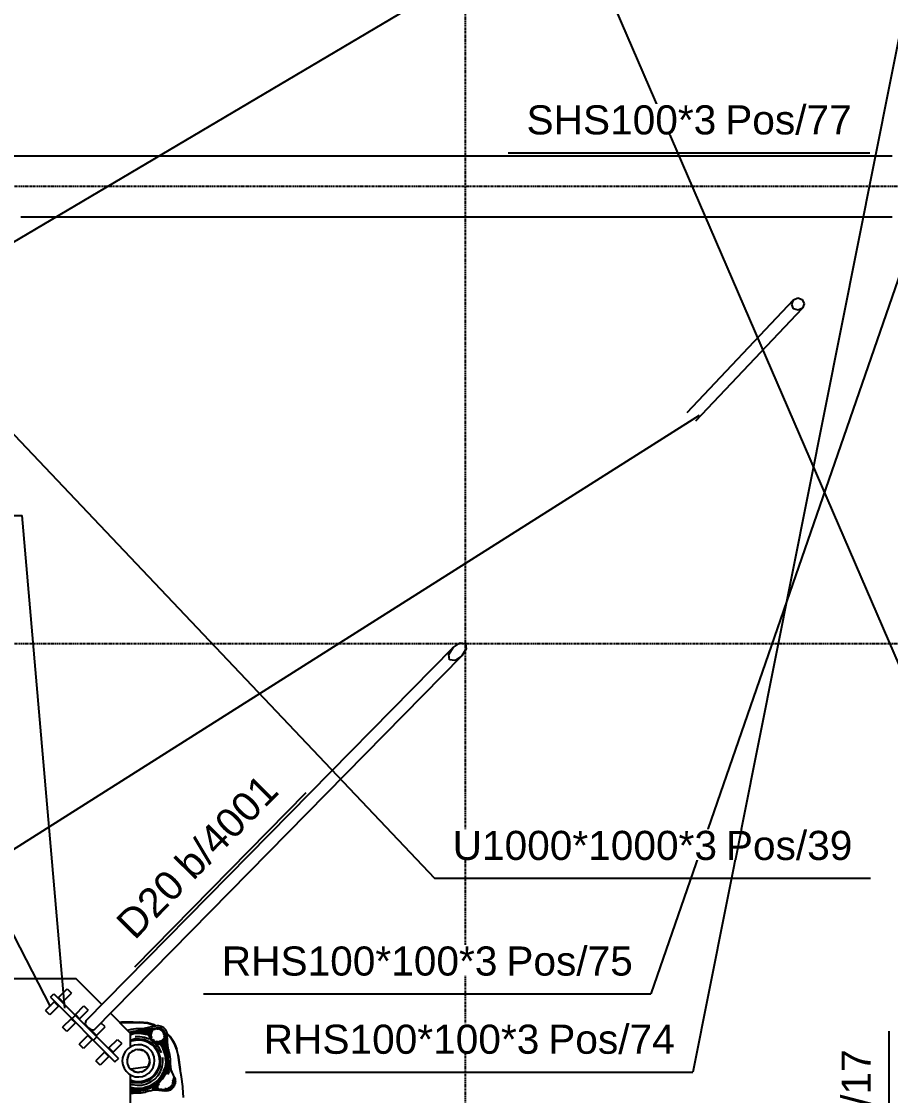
# Model space of a CAD drawing. Header units: millimetres. Extents: x -57554 to 16546, y 2142 to 98430.
# Drawn here: x -414 to 1013, y 20326 to 22088 of the extents above; entities that cross this region are included whole.
import ezdxf

# ---------------------------------------------------------------- set-up
doc = ezdxf.new("R2010")
doc.units = ezdxf.units.MM
doc.linetypes.add('DXK_LINE_DOT3', pattern=[5.9187, 2.979, -0.9799, 0.9799, -0.9799])
doc.layers.add('S-Z2-A_TEXTUAL_ANNOTATION', color=7, linetype='Continuous')
doc.styles.add('Arial', font='ARIAL.TTF', dxfattribs={"height": 0.2})

msp = doc.modelspace()

# ---------------------------------------------------------------- linework, layer by layer
at = {"color": 1, "linetype": 'DXK_LINE_DOT3'}
for p, q in [((315.2, 13818), (315.2, 26818)), ((-6934.8, 21818), (15065.2, 21818)), ((-6934.8, 21068), (15065.2, 21068))]:
    msp.add_line(p, q, dxfattribs=at)
at = {"color": 2, "linetype": 'Continuous'}
for p, q in [((-1884.8, 21868), (1015.2, 21868)), ((-414.8, 21768), (1015.2, 21768)), ((678.7, 21447), (853.4, 21631.4)), ((850.5, 21624.1), (853.4, 21631.4)), ((853.6, 21617.1), (850.5, 21624.1)), ((853.4, 21631.4), (860.6, 21634.7)), ((860.6, 21634.7), (867.8, 21632.1)), ((867.8, 21632.1), (870.8, 21625)), ((870.8, 21625), (867.9, 21617.7)), ((693.2, 21433.2), (867.9, 21617.7)), ((860.8, 21614.4), (853.6, 21617.1)), ((867.9, 21617.7), (860.8, 21614.4)), ((-308.4, 20448.4), (294.7, 21061.4)), ((287.6, 21049.9), (294.7, 21061.4)), ((294.7, 21061.4), (306, 21068.7)), ((306, 21068.7), (314.9, 21067.6)), ((316.1, 21058.8), (309, 21047.3)), ((314.9, 21067.6), (316.1, 21058.8)), ((-294.2, 20434.3), (309, 21047.3)), ((288.8, 21041.1), (287.6, 21049.9)), ((297.7, 21040), (288.8, 21041.1)), ((309, 21047.3), (297.7, 21040)), ((-544.8, 20518), (-324.8, 20518)), ((-282, 20475.2), (-324.8, 20518)), ((-353, 20486.8), (-338.8, 20501)), ((-338.8, 20501), (-331.8, 20493.9)), ((-360.1, 20479.8), (-374.2, 20465.6)), ((-366.4, 20487.5), (-360.8, 20493.2)), ((-366.4, 20487.5), (-260.4, 20381.5)), ((-360.8, 20493.2), (-254.7, 20387.1)), ((-353, 20472.7), (-360.1, 20479.8)), ((-353, 20486.8), (-345.9, 20479.8)), ((-345.9, 20479.8), (-331.8, 20493.9)), ((-367.1, 20458.5), (-374.2, 20465.6)), ((-353, 20472.7), (-367.1, 20458.5)), ((-325.4, 20459.3), (-311.3, 20473.4)), ((-325.4, 20459.3), (-318.3, 20452.2)), ((-318.3, 20452.2), (-304.2, 20466.3)), ((-311.3, 20473.4), (-304.2, 20466.3)), ((-234.8, 20428), (-267.9, 20461.1)), ((-332.5, 20452.2), (-346.6, 20438)), ((-325.4, 20445.1), (-339.5, 20431)), ((-325.4, 20445.1), (-332.5, 20452.2)), ((-331.1, 20452.2), (-325.4, 20457.8)), ((-308.4, 20448.4), (-309, 20443.6)), ((-309, 20443.6), (-305.1, 20437.5)), ((-276.6, 20438.7), (-283.3, 20445.4)), ((-253.3, 20446.5), (-219.3, 20446.5)), ((-219.3, 20446.1), (-252.9, 20446.1)), ((-252.9, 20446.1), (-219.3, 20446.1)), ((-230.3, 20446.5), (-249.6, 20446.5)), ((-219.3, 20446.5), (-212.3, 20445.9)), ((-206.9, 20445.3), (-219.3, 20446.5)), ((-219.3, 20446.3), (-219.3, 20446.1)), ((-219.3, 20446.1), (-219.3, 20446.3)), ((-219.3, 20446.1), (-206.4, 20444.8)), ((-197.4, 20441.9), (-208.2, 20445)), ((-208.1, 20445.4), (-197.4, 20441.9)), ((-207.8, 20445.5), (-206.9, 20445.3)), ((-206.9, 20445.3), (-198.8, 20443)), ((-196.1, 20442.1), (-206.9, 20445.3)), ((-206.9, 20445.3), (-197.4, 20441.9)), ((-206.4, 20444.8), (-194.1, 20440.9)), ((-197.4, 20441.9), (-194, 20440.3)), ((-197.2, 20442.5), (-194.5, 20441)), ((-196.9, 20442.4), (-196.1, 20442.1)), ((-196.1, 20442.1), (-193.2, 20440.5)), ((-196.1, 20442.1), (-192.8, 20440.6)), ((-339.5, 20431), (-346.6, 20438)), ((-304.9, 20424.6), (-319, 20410.5)), ((-305.1, 20437.5), (-298.9, 20433.7)), ((-297.8, 20417.5), (-304.9, 20424.6)), ((-298.9, 20433.7), (-294.2, 20434.3)), ((-297.8, 20431.7), (-295.3, 20434.2)), ((-297.8, 20431.7), (-290.8, 20424.6)), ((-290.8, 20424.6), (-276.6, 20438.7)), ((-233.7, 20434.4), (-239.4, 20432.6)), ((-236.7, 20429.9), (-230.3, 20431.5)), ((-236.2, 20429.4), (-230.2, 20430.9)), ((-235.9, 20429.1), (-230.2, 20430.9)), ((-234.8, 20428), (-229.9, 20429.5)), ((-234.8, 20427.7), (-229.8, 20428.8)), ((-234.8, 20406), (-234.8, 20428)), ((-234.8, 20425.9), (-229.7, 20428)), ((-229.7, 20428), (-234.8, 20426)), ((-229.5, 20427.2), (-234.8, 20425.9)), ((-226.1, 20435.6), (-233.7, 20434.4)), ((-230.3, 20431.5), (-217.4, 20433.6)), ((-215.6, 20433.4), (-230.2, 20430.9)), ((-230.2, 20430.9), (-219.6, 20432.4)), ((-230.1, 20430.6), (-230.2, 20430.9)), ((-230, 20430.1), (-230.1, 20430.6)), ((-229.9, 20429.5), (-230, 20430.1)), ((-229.9, 20429.5), (-221.4, 20430.1)), ((-229.8, 20428.8), (-229.9, 20429.5)), ((-229.8, 20428.8), (-221.4, 20430.1)), ((-229.7, 20428), (-229.8, 20428.8)), ((-229.5, 20427.2), (-229.7, 20428)), ((-221.3, 20428), (-229.5, 20427.2)), ((-218.3, 20435.6), (-226.1, 20435.6)), ((-212.8, 20428.9), (-221.4, 20430.1)), ((-213, 20427.4), (-221.3, 20428)), ((-219.6, 20432.4), (-209.2, 20433.3)), ((-218.6, 20433.4), (-218.3, 20434.3)), ((-216.3, 20435.6), (-218.3, 20435.6)), ((-218.3, 20435.6), (-217.7, 20435.6)), ((-218.3, 20434.3), (-217.7, 20435.6)), ((-218.3, 20434.3), (-218.3, 20435.6)), ((-217.7, 20435.6), (-216.3, 20435.6)), ((-217.4, 20433.6), (-204.5, 20435.6)), ((-217, 20427.7), (-204.7, 20425.5)), ((-216.9, 20429.5), (-202.9, 20432.1)), ((-204.3, 20427.9), (-216.9, 20429.5)), ((-202.9, 20432.1), (-216.4, 20432.7)), ((-214.4, 20435.7), (-216.3, 20435.6)), ((-212.4, 20436.1), (-214.4, 20435.7)), ((-213, 20427.4), (-209.4, 20426.6)), ((-212.8, 20428.9), (-204.3, 20427.9)), ((-193.4, 20440.5), (-212.4, 20436.1)), ((-209.2, 20433.3), (-200.2, 20435.2)), ((-204.8, 20425.1), (-208.6, 20426.2)), ((-204.8, 20425.1), (-204, 20425.2)), ((-204.1, 20425.1), (-204.8, 20425.1)), ((-204.6, 20425.9), (-204.7, 20425.5)), ((-203.3, 20425.4), (-204.7, 20425.5)), ((-204.7, 20425.5), (-204, 20425.2)), ((-204.5, 20426.3), (-204.6, 20425.9)), ((-203.8, 20426.2), (-204.6, 20425.9)), ((-204.5, 20435.6), (-191.6, 20437.4)), ((-204.5, 20426.3), (-204.4, 20427.1)), ((-204.5, 20426.3), (-203.8, 20426.2)), ((-204.3, 20427.9), (-204.4, 20427.1)), ((-204.2, 20428.8), (-204.3, 20427.9)), ((-203.7, 20430.5), (-204.2, 20428.8)), ((-204.2, 20428.8), (-203.5, 20428.5)), ((-204.1, 20424.8), (-204.1, 20425.1)), ((-204.1, 20424.6), (-204.1, 20424.8)), ((-204.1, 20424.1), (-204.1, 20424.6)), ((-204.1, 20423.6), (-204.1, 20424.1)), ((-204, 20425.2), (-203.3, 20425.4)), ((-203.3, 20424.1), (-203.9, 20423.8)), ((-203.8, 20426.2), (-203.3, 20426.1)), ((-203.3, 20425.4), (-203.8, 20426.2)), ((-202.9, 20432.1), (-203.7, 20430.5)), ((-203.5, 20428.5), (-203.7, 20430.5)), ((-203.7, 20430.5), (-202.3, 20429.7)), ((-203, 20428.3), (-203.5, 20428.5)), ((-203.1, 20425.9), (-203.3, 20426.1)), ((-203.3, 20426.1), (-203.3, 20425.4)), ((-203.3, 20425.4), (-203.1, 20425.6)), ((-203.3, 20424.1), (-203, 20424.4)), ((-202, 20421.2), (-203.3, 20424.1)), ((-203.1, 20425.8), (-203.1, 20425.9)), ((-203.1, 20425.7), (-203.1, 20425.8)), ((-203.1, 20425.6), (-203.1, 20425.7)), ((-203, 20428.3), (-202.3, 20429.7)), ((-202.7, 20428.2), (-203, 20428.3)), ((-203, 20426.8), (-202.9, 20427.3)), ((-203, 20425.6), (-203, 20426.8)), ((-202.8, 20423.2), (-203, 20425.6)), ((-203, 20425.6), (-203, 20424.4)), ((-203, 20424.4), (-203, 20425.6)), ((-202.8, 20423.2), (-203, 20424.4)), ((-203, 20424.4), (-202.8, 20423.2)), ((-201.5, 20432.8), (-202.9, 20432.1)), ((-202.9, 20432.1), (-201.6, 20431)), ((-202.9, 20427.3), (-200.9, 20431.9)), ((-202.9, 20427.3), (-202.3, 20429.7)), ((-202.9, 20427.3), (-202.8, 20428)), ((-202.3, 20429.7), (-202.8, 20428)), ((-202.8, 20428), (-202.7, 20428.2)), ((-201.7, 20433.5), (-202, 20433.3)), ((-202, 20433.3), (-201.5, 20432.8)), ((-201.4, 20433.8), (-201.7, 20433.5)), ((-201.6, 20431), (-201.1, 20432.4)), ((-200.9, 20431.9), (-201.6, 20431)), ((-201.5, 20432.8), (-201.1, 20432.4)), ((-201.2, 20434.1), (-201.4, 20433.8)), ((-200.2, 20435.2), (-201.2, 20434.1)), ((-200.8, 20433.7), (-201.2, 20434.1)), ((-201.1, 20432.4), (-200.9, 20431.9)), ((-200.7, 20428.1), (-201, 20426.5)), ((-201, 20424.9), (-201, 20426.5)), ((-200.8, 20423.2), (-201, 20424.9)), ((-200.9, 20431.9), (-200.7, 20431.8)), ((-199.7, 20431.2), (-200.9, 20427)), ((-197.6, 20436), (-200.8, 20433.7)), ((-200.8, 20433.7), (-198.9, 20435.8)), ((-197.5, 20435.7), (-200.8, 20433.7)), ((-200.8, 20433.7), (-200.4, 20433.2)), ((-200.7, 20431.8), (-200.5, 20431.7)), ((-200.7, 20428.1), (-199.7, 20431.2)), ((-200.2, 20429.6), (-200.7, 20428.1)), ((-200.5, 20431.7), (-200.3, 20431.6)), ((-200.4, 20433.2), (-197.5, 20435.7)), ((-197.5, 20435.2), (-200.4, 20433.2)), ((-200.4, 20433.2), (-198.3, 20434.1)), ((-200.4, 20433.2), (-199.3, 20433.5)), ((-200.4, 20433.2), (-200.2, 20432.8)), ((-200.3, 20431.6), (-200, 20431.4)), ((-198.9, 20435.8), (-200.2, 20435.2)), ((-200.2, 20432.8), (-199.3, 20433.5)), ((-200, 20431.4), (-199.7, 20431.2)), ((-199.7, 20431.2), (-199.5, 20431.1)), ((-199.5, 20431.1), (-197.4, 20434.6)), ((-198.3, 20434.1), (-199.3, 20433.5)), ((-197.6, 20436), (-198.9, 20435.8)), ((-198.3, 20434.1), (-197.5, 20435.2)), ((-197.4, 20434.6), (-198.3, 20434.1)), ((-197.5, 20435.7), (-196, 20436.2)), ((-197.5, 20435.2), (-195.8, 20434.8)), ((-196, 20436.2), (-194.4, 20436.4)), ((-195.8, 20434.8), (-194.3, 20435)), ((-194.4, 20436.4), (-192.8, 20436.3)), ((-194.3, 20435), (-192.7, 20435.8)), ((-194.1, 20440.9), (-193.3, 20440.5)), ((-194.1, 20440.9), (-193.3, 20440.5)), ((-193.4, 20440.5), (-191.2, 20440.8)), ((-192.9, 20436.8), (-192.4, 20436.8)), ((-192.8, 20436.3), (-192.4, 20436.7)), ((-192.4, 20436.7), (-192.8, 20436.6)), ((-192.8, 20436.6), (-192.8, 20436.7)), ((-192.8, 20436.6), (-192.8, 20436.3)), ((-192.8, 20436.3), (-192.7, 20435.8)), ((-192.7, 20435.8), (-192.2, 20435.3)), ((-192.7, 20435.8), (-192.6, 20435.2)), ((-192.2, 20435.3), (-192.6, 20435.2)), ((-192.4, 20436.8), (-192, 20436.9)), ((-191.9, 20436.7), (-192.4, 20436.7)), ((-192.4, 20436.7), (-192.2, 20435.3)), ((-191.7, 20435.3), (-192.2, 20435.3)), ((-192, 20436.9), (-191.5, 20436.9)), ((-191.4, 20436.8), (-191.9, 20436.7)), ((-191.9, 20436.7), (-191.4, 20436.4)), ((-191.9, 20436.7), (-191.7, 20435.3)), ((-191.7, 20435.3), (-191.3, 20436)), ((-191.7, 20435.3), (-191.3, 20435.4)), ((-191.6, 20437.4), (-190, 20437.5)), ((-191.5, 20436.9), (-191.6, 20437.4)), ((-191.4, 20436.9), (-191.5, 20436.9)), ((-191.5, 20436.9), (-187, 20436.7)), ((-191.4, 20436.9), (-191.4, 20436.8)), ((-191.4, 20436.8), (-188.5, 20436.7)), ((-191.4, 20436.4), (-188.5, 20436.7)), ((-191.4, 20436.4), (-191.3, 20436)), ((-191.3, 20436), (-188.7, 20435.3)), ((-191.3, 20435.4), (-188.7, 20435.3)), ((-191.2, 20440.8), (-189, 20440.8)), ((-190.1, 20437), (-188.6, 20437)), ((-190, 20437.5), (-188.4, 20437.4)), ((-189, 20440.8), (-186.7, 20440.5)), ((-186, 20434.6), (-188.7, 20435.3)), ((-188.6, 20437), (-187.2, 20436.7)), ((-185.5, 20435.8), (-188.5, 20436.7)), ((-188.4, 20437.4), (-186.9, 20437.1)), ((-187.2, 20436.7), (-187, 20436.7)), ((-185.4, 20436.6), (-186.9, 20437.1)), ((-186.7, 20440.5), (-184.6, 20439.9)), ((-186, 20434.6), (-183.6, 20433.8)), ((-186, 20434.6), (-183.9, 20433.4)), ((-185.5, 20435.8), (-183.3, 20434.1)), ((-184, 20435.9), (-185.4, 20436.6)), ((-184.6, 20439.9), (-182.5, 20439)), ((-182.6, 20435.1), (-184, 20435.9)), ((-183.9, 20433.4), (-182.1, 20431.5)), ((-182.1, 20431.5), (-183.6, 20433.8)), ((-183.3, 20434.1), (-181, 20432.4)), ((-183, 20434.6), (-183.1, 20434.4)), ((-181, 20432.4), (-183.1, 20434.4)), ((-181.7, 20433.7), (-183, 20434.7)), ((-183, 20434.7), (-179.9, 20431.3)), ((-183, 20434.7), (-183, 20434.6)), ((-182.6, 20435.1), (-181.4, 20434)), ((-182.5, 20439), (-180.6, 20437.7)), ((-182.1, 20431.5), (-180.7, 20429.2)), ((-179.9, 20431.3), (-181.7, 20433.7)), ((-180.7, 20432.5), (-181.7, 20433.7)), ((-180.4, 20432.9), (-181.4, 20434)), ((-181, 20432.4), (-179.4, 20429.7)), ((-179.9, 20431.3), (-180.7, 20432.5)), ((-180.7, 20429.2), (-179.4, 20427)), ((-180, 20426.9), (-180.7, 20429.2)), ((-180.6, 20437.7), (-178.9, 20436.3)), ((-179.5, 20431.6), (-180.4, 20432.9)), ((-179.4, 20427), (-180, 20426.9)), ((-179.9, 20426.4), (-180, 20426.9)), ((-179.8, 20431.2), (-179.9, 20431.3)), ((-179.8, 20425.9), (-179.9, 20426.4)), ((-179.8, 20425.5), (-179.8, 20425.9)), ((-179.8, 20425.5), (-179.1, 20425.6)), ((-178.8, 20430.2), (-179.5, 20431.6)), ((-179.5, 20423.9), (-179.1, 20425.6)), ((-178.9, 20427), (-179.4, 20429.7)), ((-178.9, 20427), (-179.4, 20427)), ((-179.1, 20425.6), (-178.6, 20425.6)), ((-178.9, 20436.3), (-177.5, 20434.5)), ((-178.6, 20427.1), (-178.9, 20427)), ((-178.3, 20428.7), (-178.8, 20430.2)), ((-178.5, 20427.1), (-178.6, 20427.1)), ((-178.6, 20425.6), (-178.3, 20425.7)), ((-178.1, 20424.1), (-178.6, 20425.6)), ((-178.4, 20427.1), (-178.5, 20427.1)), ((-177.9, 20427.1), (-178.4, 20427.1)), ((-178.3, 20428.7), (-177.9, 20427.1)), ((-178.3, 20425.7), (-178.3, 20425.7)), ((-177.7, 20422.2), (-178.2, 20425.7)), ((-176.7, 20414.7), (-178.2, 20425.7)), ((-177.8, 20422.5), (-178.1, 20424.1)), ((-177.9, 20427.1), (-177.9, 20423.5)), ((-176.1, 20414.2), (-177.9, 20427.1)), ((-177.5, 20434.5), (-176.3, 20432.6)), ((-175.4, 20430.6), (-176.3, 20432.6)), ((-174.8, 20428.4), (-175.4, 20430.6)), ((-174.5, 20426.2), (-174.8, 20428.4)), ((-174.7, 20427.9), (-170.5, 20423.6)), ((-174.7, 20427.7), (-168, 20420)), ((-173.5, 20406.7), (-174.5, 20426.2)), ((-174.3, 20427.2), (-170.5, 20423.6)), ((-312, 20403.4), (-319, 20410.5)), ((-297.8, 20417.5), (-312, 20403.4)), ((-295.7, 20416.8), (-290, 20422.5)), ((-270.2, 20404.1), (-256.1, 20418.2)), ((-263.2, 20397), (-249, 20411.2)), ((-256.1, 20418.2), (-249, 20411.2)), ((-234, 20406.6), (-238.9, 20403.3)), ((-234.8, 20416.7), (-227, 20419.4)), ((-234.8, 20416), (-233.6, 20416.6)), ((-234.8, 20414.9), (-233.2, 20415.6)), ((-228.4, 20408.7), (-234, 20406.6)), ((-233.6, 20416.6), (-226.8, 20418.2)), ((-233.2, 20415.6), (-226.6, 20417.2)), ((-222.6, 20409.5), (-228.4, 20408.7)), ((-227.4, 20422.9), (-219.6, 20423.2)), ((-227, 20419.4), (-212.6, 20418.6)), ((-226.8, 20418.2), (-219.8, 20418.5)), ((-226.6, 20417.2), (-219.9, 20417.5)), ((-216.7, 20409), (-222.6, 20409.5)), ((-219.9, 20417.5), (-213.2, 20416.4)), ((-219.8, 20418.5), (-212.9, 20417.4)), ((-219.6, 20423.2), (-211.8, 20422)), ((-211, 20407.2), (-216.7, 20409)), ((-213.2, 20416.4), (-206.9, 20414.1)), ((-212.9, 20417.4), (-206.4, 20415.1)), ((-212.6, 20418.6), (-199.7, 20412.4)), ((-211.8, 20422), (-204.4, 20419.3)), ((-205.9, 20404.2), (-211, 20407.2)), ((-206.9, 20414.1), (-201.1, 20410.6)), ((-206.4, 20415.1), (-200.5, 20411.4)), ((-204.1, 20423.6), (-203.9, 20423.8)), ((-204.1, 20423.6), (-203.2, 20419.8)), ((-203.9, 20423.8), (-203.2, 20419.8)), ((-203.2, 20419.8), (-202, 20421.2)), ((-203.2, 20419.8), (-201.6, 20417.7)), ((-202.6, 20422.5), (-202.8, 20423.2)), ((-202.6, 20422.5), (-202.8, 20423.2)), ((-201.6, 20417.7), (-198, 20414.7)), ((-201.1, 20419.8), (-201.5, 20420.4)), ((-200.5, 20419.1), (-201.5, 20420.4)), ((-201.1, 20419.8), (-200.5, 20419.1)), ((-201.1, 20410.6), (-196.1, 20406)), ((-200.8, 20423.2), (-200.4, 20421.7)), ((-200.5, 20419.1), (-199.4, 20418)), ((-200.5, 20411.4), (-195.3, 20406.7)), ((-199.8, 20420.2), (-200.4, 20421.7)), ((-198, 20414.7), (-199.7, 20412.4)), ((-190.2, 20401.7), (-199.7, 20412.4)), ((-199.4, 20418), (-198.2, 20416.9)), ((-198.9, 20418.8), (-197.9, 20417.6)), ((-197.4, 20415.5), (-198.2, 20416.9)), ((-198.2, 20416.9), (-197.7, 20415.1)), ((-198, 20414.7), (-198.2, 20416.9)), ((-197.7, 20415.1), (-198, 20414.7)), ((-198, 20414.7), (-197.7, 20415.1)), ((-187.2, 20403.4), (-198, 20414.7)), ((-198, 20414.7), (-195, 20412.5)), ((-195, 20412.5), (-197.7, 20415.1)), ((-197, 20416), (-197.4, 20415.5)), ((-196.9, 20415.9), (-197.4, 20415.5)), ((-197.4, 20415.5), (-194.2, 20414.1)), ((-192.7, 20413.3), (-197.4, 20415.5)), ((-197.4, 20415.5), (-192.4, 20413.2)), ((-197, 20416), (-196.9, 20415.9)), ((-195.6, 20415), (-196.9, 20415.9)), ((-195.3, 20415.6), (-196.6, 20416.5)), ((-195.3, 20406.7), (-191.2, 20401.1)), ((-195, 20412.5), (-192.4, 20413.2)), ((-191.6, 20410.8), (-195, 20412.5)), ((-195, 20412.5), (-191.8, 20409.8)), ((-194.2, 20414.1), (-192.9, 20413.4)), ((-193.8, 20414.9), (-192.2, 20414.5)), ((-191, 20412.7), (-193, 20411.5)), ((-193, 20411.5), (-187.5, 20412.2)), ((-192.4, 20413.2), (-192.7, 20413.3)), ((-191.9, 20413), (-192.7, 20413.3)), ((-192.4, 20413.2), (-191.9, 20413)), ((-190.6, 20414.3), (-192.2, 20414.5)), ((-191.9, 20413), (-191, 20412.7)), ((-191.8, 20412.9), (-191.9, 20413)), ((-191, 20412.7), (-191.8, 20412.9)), ((-187.2, 20403.4), (-191.8, 20409.8)), ((-187.5, 20412.2), (-191.6, 20410.8)), ((-187.6, 20411.5), (-191.6, 20410.8)), ((-191.6, 20410.8), (-187.5, 20410.6)), ((-187.4, 20414.6), (-191, 20412.7)), ((-191, 20412.7), (-187.5, 20412.2)), ((-186.8, 20412.7), (-191, 20412.7)), ((-190.6, 20414.3), (-189, 20414.3)), ((-189, 20414.3), (-187.4, 20414.6)), ((-186.8, 20412.7), (-188.9, 20412.4)), ((-188.9, 20412.4), (-188.1, 20412.4)), ((-188.1, 20412.4), (-186.8, 20412.7)), ((-188.1, 20412.4), (-187.3, 20412.5)), ((-188.1, 20412.4), (-187.3, 20412.5)), ((-187.3, 20412.5), (-188.1, 20412.4)), ((-188.1, 20412.4), (-187.3, 20412.5)), ((-187.7, 20411.3), (-187.6, 20411.5)), ((-187.3, 20411.4), (-187.7, 20411.3)), ((-187.7, 20411.3), (-187.5, 20410.6)), ((-187.6, 20411.5), (-186.8, 20412.6)), ((-187.5, 20412.2), (-187.6, 20411.5)), ((-186.8, 20412.6), (-187.5, 20412.2)), ((-185.8, 20415.1), (-187.4, 20414.6)), ((-187.3, 20412.5), (-186.8, 20412.7)), ((-187.3, 20412.5), (-186.8, 20412.6)), ((-186.8, 20411.6), (-187.3, 20411.4)), ((-186.1, 20412.8), (-186.8, 20412.7)), ((-186.8, 20411.6), (-186.5, 20412.7)), ((-186.5, 20412.7), (-186.8, 20412.6)), ((-186.3, 20412.5), (-186.8, 20411.6)), ((-186.3, 20411.8), (-186.8, 20411.6)), ((-186.8, 20411.6), (-186.4, 20411.7)), ((-186.6, 20411.6), (-186.8, 20411.6)), ((-186.4, 20411.7), (-186.6, 20411.6)), ((-185.4, 20410), (-186.6, 20411.6)), ((-186.1, 20412.8), (-186.5, 20412.7)), ((-186.3, 20412.5), (-186.5, 20412.7)), ((-186.3, 20411.8), (-186.4, 20411.7)), ((-186.1, 20411), (-186.4, 20411.7)), ((-186.3, 20412.5), (-186.1, 20412.8)), ((-186.3, 20411.8), (-186.3, 20412.5)), ((-186.1, 20411), (-186.3, 20411.8)), ((-185, 20413.3), (-186.1, 20412.8)), ((-185.8, 20411.2), (-186.1, 20411)), ((-186.1, 20411), (-184, 20407.6)), ((-185.8, 20415.1), (-184.4, 20415.8)), ((-185.2, 20413.1), (-185.8, 20412.9)), ((-185.8, 20412.9), (-185.6, 20412.7)), ((-185.4, 20411.4), (-185.8, 20411.2)), ((-185.8, 20411.2), (-180.2, 20400)), ((-185.2, 20413.1), (-185.6, 20412.7)), ((-185.4, 20412.3), (-185.6, 20412.7)), ((-185.1, 20411.7), (-185.4, 20412.3)), ((-185.4, 20412.3), (-184.3, 20411.9)), ((-185.4, 20411.4), (-185.1, 20411.7)), ((-184.5, 20413.4), (-185.2, 20413.1)), ((-184.3, 20411.9), (-185.2, 20413.1)), ((-185.1, 20411.7), (-184.3, 20411.9)), ((-183.9, 20413.8), (-185, 20413.3)), ((-183.9, 20413.8), (-184.5, 20413.4)), ((-183.6, 20413.7), (-184.5, 20413.4)), ((-183.6, 20412.3), (-184.5, 20413.4)), ((-183, 20416.7), (-184.4, 20415.8)), ((-184.3, 20411.9), (-183.6, 20412.3)), ((-182.4, 20414.7), (-183.9, 20413.8)), ((-183.6, 20413.7), (-183.9, 20413.8)), ((-183.9, 20413.8), (-183.7, 20413.8)), ((-183.7, 20413.8), (-182.4, 20414.7)), ((-183.6, 20413.7), (-183.7, 20413.8)), ((-182.4, 20414.7), (-183.6, 20413.7)), ((-183.2, 20413.3), (-183.6, 20413.7)), ((-183.2, 20413.3), (-183.6, 20412.3)), ((-183.6, 20412.3), (-182.8, 20412.6)), ((-178.6, 20400.6), (-183.6, 20412.3)), ((-183.6, 20412.3), (-180.3, 20404.5)), ((-183.2, 20413.3), (-181.2, 20413.6)), ((-182.8, 20412.6), (-181.2, 20413.6)), ((-181.3, 20415.7), (-182.4, 20414.7)), ((-181.8, 20417.8), (-179, 20420.8)), ((-181.8, 20417.8), (-181.6, 20417.6)), ((-181.6, 20417.6), (-181.4, 20417.4)), ((-181.4, 20417.4), (-181.2, 20417.2)), ((-181.3, 20415.7), (-180.6, 20416.7)), ((-181.2, 20417.2), (-181, 20417)), ((-181.2, 20413.6), (-179.9, 20414.8)), ((-175.6, 20401.9), (-181.2, 20413.6)), ((-181.2, 20413.6), (-178.6, 20400.6)), ((-181, 20417), (-180.8, 20416.8)), ((-180.8, 20416.8), (-180.6, 20416.7)), ((-180.6, 20416.7), (-180.1, 20416.6)), ((-180.1, 20416.6), (-180.6, 20416.7)), ((-180.6, 20416.7), (-179, 20416)), ((-179.6, 20416.3), (-180.1, 20416.6)), ((-179.5, 20418.6), (-180, 20417.6)), ((-180, 20417.6), (-179.5, 20417.5)), ((-179.9, 20414.8), (-179, 20416)), ((-179, 20416), (-179.6, 20416.3)), ((-179.3, 20422.3), (-179.5, 20423.9)), ((-179.5, 20418.6), (-178.4, 20420.9)), ((-178.4, 20420.9), (-179.5, 20417.5)), ((-179.2, 20419.7), (-179.5, 20418.6)), ((-179.5, 20417.5), (-179, 20417.3)), ((-178.4, 20420.9), (-179.3, 20422.3)), ((-178.4, 20420.9), (-179.2, 20419.7)), ((-179.2, 20419.7), (-179, 20420.8)), ((-179, 20417.3), (-178.4, 20420.9)), ((-179, 20417.3), (-177.9, 20420.9)), ((-179, 20417.3), (-178.5, 20417)), ((-179, 20416), (-178.9, 20416.3)), ((-178.9, 20416.3), (-178.7, 20416.6)), ((-177, 20409), (-178.9, 20416.3)), ((-178.9, 20416.3), (-175.6, 20401.9)), ((-178.7, 20416.6), (-178.5, 20417)), ((-178.5, 20417), (-177.9, 20420.9)), ((-177.9, 20423.5), (-177.8, 20423)), ((-177.9, 20420.9), (-177.8, 20422.5)), ((-177.9, 20420.9), (-177.7, 20418.2)), ((-177.8, 20423), (-177.8, 20422.6)), ((-177.8, 20422.6), (-177.7, 20422.2)), ((-177.6, 20421), (-177.8, 20422.5)), ((-177, 20409), (-177.7, 20418.2)), ((-177, 20409), (-175.1, 20399.1)), ((-175.2, 20402.9), (-176.7, 20414.7)), ((-176.1, 20414.2), (-174.5, 20401.3)), ((-173.3, 20404.8), (-173.5, 20406.7)), ((-170.5, 20423.6), (-169.9, 20422.9)), ((-170.5, 20423.6), (-170, 20422.9)), ((-169.9, 20422.7), (-170.5, 20423.6)), ((-168, 20420), (-170, 20422.9)), ((-164.4, 20414.9), (-168.9, 20421.4)), ((-162.4, 20410.8), (-168, 20420)), ((-168, 20420), (-164.4, 20414.9)), ((-163.7, 20413.6), (-164.4, 20414.9)), ((-164.4, 20414.9), (-160.8, 20407.6)), ((-162.4, 20410.8), (-163.7, 20413.5)), ((-160.8, 20407.6), (-163, 20412.3)), ((-158.6, 20401.3), (-162.4, 20410.8)), ((-159.3, 20403.7), (-160.8, 20407.6)), ((-160.8, 20407.6), (-159.4, 20403.1)), ((-160.8, 20407.6), (-158.6, 20401.5)), ((-277.3, 20397), (-291.5, 20382.9)), ((-270.2, 20390), (-284.4, 20375.8)), ((-270.2, 20390), (-277.3, 20397)), ((-270.2, 20404.1), (-263.2, 20397)), ((-246, 20393.9), (-247.8, 20388.2)), ((-243, 20399), (-246, 20393.9)), ((-238.9, 20403.3), (-243, 20399)), ((-239.5, 20389.3), (-240.4, 20385.4)), ((-237.9, 20392.7), (-239.5, 20389.3)), ((-239.5, 20389.3), (-239.5, 20389.4)), ((-235.9, 20395.5), (-237.9, 20392.7)), ((-237.9, 20392.7), (-237.7, 20392.9)), ((-233.4, 20397.8), (-235.9, 20395.5)), ((-235.9, 20395.5), (-235.8, 20395.6)), ((-233.4, 20397.8), (-234, 20397.2)), ((-230.5, 20399.7), (-233.4, 20397.8)), ((-233.4, 20397.8), (-233, 20398.1)), ((-230.5, 20399.7), (-227.3, 20401)), ((-230.5, 20399.7), (-230.3, 20399.8)), ((-223.6, 20401.7), (-227.3, 20401)), ((-227.3, 20401), (-226.8, 20401.1)), ((-223.6, 20401.7), (-223.3, 20401.7)), ((-223.6, 20401.7), (-220, 20401.7)), ((-220.4, 20401.7), (-220, 20401.7)), ((-220, 20401.7), (-214.1, 20400)), ((-216.7, 20401.1), (-220, 20401.7)), ((-216.7, 20401.1), (-216.3, 20400.9)), ((-213.5, 20399.8), (-216.7, 20401.1)), ((-213.5, 20399.8), (-213.7, 20399.9)), ((-213.3, 20399.7), (-213.5, 20399.8)), ((-213.5, 20399.8), (-208.7, 20396.3)), ((-213.5, 20399.8), (-210.6, 20398)), ((-210.9, 20398.2), (-210.6, 20398)), ((-210.6, 20398), (-210.2, 20397.7)), ((-207.9, 20395.6), (-210.6, 20398)), ((-208, 20395.7), (-207.9, 20395.6)), ((-207.9, 20395.6), (-207.8, 20395.4)), ((-205.2, 20391.4), (-207.9, 20395.6)), ((-205.6, 20392.4), (-207.9, 20395.6)), ((-201.6, 20400.1), (-205.9, 20404.2)), ((-205.7, 20392.5), (-205.9, 20392.9)), ((-205.5, 20392.1), (-205.6, 20392.4)), ((-204, 20388.7), (-205.6, 20392.4)), ((-203.4, 20385.6), (-205.2, 20391.4)), ((-204, 20388.7), (-204.1, 20389)), ((-204, 20388.6), (-204, 20388.7)), ((-203.4, 20385.6), (-204, 20388.7)), ((-198.3, 20395.2), (-201.6, 20400.1)), ((-196.2, 20389.6), (-198.3, 20395.2)), ((-195.4, 20383.8), (-196.2, 20389.6)), ((-196.1, 20406), (-192.1, 20400.5)), ((-192.1, 20400.5), (-189.3, 20394.4)), ((-191.2, 20401.1), (-188.3, 20394.8)), ((-185.5, 20388.2), (-190.2, 20401.7)), ((-189.3, 20394.4), (-187.7, 20387.8)), ((-186.6, 20388), (-188.3, 20394.8)), ((-183.9, 20396.3), (-187.2, 20403.4)), ((-181.7, 20403.8), (-182.4, 20405.2)), ((-181.7, 20403.8), (-182.2, 20404.8)), ((-178.8, 20396), (-181.7, 20403.8)), ((-180.3, 20404.5), (-176.8, 20396.5)), ((-176.5, 20387.9), (-178.8, 20396)), ((-178.8, 20396), (-177.3, 20387.8)), ((-178.6, 20400.6), (-175, 20388.1)), ((-175.7, 20388), (-178.6, 20400.6)), ((-175, 20388.1), (-176.8, 20396.5)), ((-173.5, 20388.2), (-175.2, 20402.9)), ((-173.9, 20388.2), (-175.1, 20399.1)), ((-174.5, 20401.3), (-173, 20388.3)), ((-174.3, 20400), (-173.6, 20400.6)), ((-173.6, 20400.6), (-172.5, 20401.5)), ((-172.3, 20401), (-173.6, 20400.6)), ((-172.9, 20402.8), (-173.3, 20404.8)), ((-172.3, 20401), (-172.9, 20402.8)), ((-172.5, 20401.5), (-172.3, 20401)), ((-170.2, 20393.5), (-172.3, 20401)), ((-169.2, 20385.8), (-170.2, 20393.5)), ((-156.5, 20392.2), (-158.6, 20401.5)), ((-156.6, 20392.2), (-158.6, 20401.3)), ((-154.9, 20380.5), (-156.6, 20392.2)), ((-156.4, 20391.2), (-156.5, 20392.2)), ((-156.5, 20392.2), (-153.1, 20368.8)), ((-156.5, 20392.2), (-156.5, 20391.8)), ((-156.5, 20391.8), (-156.4, 20391.2)), ((-284.4, 20375.8), (-291.5, 20382.9)), ((-260.4, 20381.5), (-254.7, 20387.1)), ((-247.8, 20388.2), (-248.3, 20382.3)), ((-248.3, 20382.3), (-247.5, 20376.4)), ((-247.5, 20376.4), (-245.4, 20370.9)), ((-240.4, 20385.4), (-240.5, 20381.3)), ((-240.5, 20381.3), (-240.5, 20381.6)), ((-240.5, 20381.3), (-240.3, 20380.4)), ((-240.4, 20385.4), (-240.4, 20385.8)), ((-240.3, 20380.4), (-239.7, 20377.3)), ((-239.7, 20377.4), (-239.7, 20377.3)), ((-239.7, 20377.3), (-239.6, 20377.1)), ((-239.7, 20377.3), (-238.1, 20373.6)), ((-238.1, 20373.6), (-238.2, 20374)), ((-238.1, 20373.6), (-235.8, 20370.5)), ((-237.8, 20373.2), (-238, 20373.5)), ((-234.9, 20369.7), (-205.6, 20373.8)), ((-207.8, 20370.6), (-205.8, 20373.4)), ((-205.9, 20373.1), (-205.8, 20373.4)), ((-204.2, 20376.8), (-205.8, 20373.4)), ((-205.8, 20373.4), (-205.6, 20373.8)), ((-205.6, 20373.8), (-203.5, 20379.6)), ((-203.2, 20380.7), (-204.2, 20376.8)), ((-204.2, 20376.7), (-204.2, 20376.8)), ((-203.5, 20379.6), (-203.2, 20384.8)), ((-203.2, 20384.8), (-203.4, 20385.6)), ((-203.3, 20380.3), (-203.2, 20380.7)), ((-203.2, 20384.5), (-203.2, 20384.8)), ((-203.2, 20380.7), (-203.2, 20384.8)), ((-200.7, 20367.1), (-197.7, 20372.2)), ((-197.7, 20372.2), (-195.9, 20377.9)), ((-195.9, 20377.9), (-195.4, 20383.8)), ((-192.5, 20360.9), (-186.3, 20373.8)), ((-188.4, 20374.4), (-190.8, 20368)), ((-187.4, 20374.1), (-189.8, 20367.6)), ((-187.4, 20381.1), (-188.4, 20374.4)), ((-187.7, 20387.8), (-187.4, 20381.1)), ((-186.4, 20381), (-187.4, 20374.1)), ((-186.4, 20381), (-186.6, 20388)), ((-186.3, 20373.8), (-185.5, 20388.2)), ((-185.6, 20365.6), (-182.9, 20373)), ((-182.9, 20373), (-181.7, 20380.8)), ((-181.7, 20380.8), (-182, 20388.6)), ((-180.5, 20365.8), (-178.7, 20371.1)), ((-177.5, 20376.6), (-178.7, 20371.1)), ((-178.3, 20364.9), (-175.2, 20376.3)), ((-177, 20382.2), (-177.5, 20376.6)), ((-177.3, 20387.8), (-176.5, 20387.9)), ((-177, 20382.2), (-177.3, 20387.8)), ((-177, 20382.2), (-176.5, 20387.9)), ((-177, 20364.4), (-173.8, 20376.1)), ((-176.5, 20387.9), (-175.7, 20388)), ((-174.2, 20373.7), (-176.1, 20366.6)), ((-175, 20388.1), (-175.7, 20388)), ((-175.2, 20379.2), (-175.7, 20388)), ((-173.6, 20373.6), (-175.6, 20366.4)), ((-175.2, 20376.3), (-175, 20388.1)), ((-174.4, 20388.1), (-175, 20388.1)), ((-173.9, 20388.2), (-174.4, 20388.1)), ((-174.2, 20373.7), (-173.9, 20375.7)), ((-173.6, 20388.2), (-173.9, 20388.2)), ((-173.6, 20388.2), (-173.8, 20376.1)), ((-173.3, 20380.9), (-173.8, 20376.7)), ((-172.7, 20380.9), (-173.6, 20373.6)), ((-173.3, 20380.9), (-173.5, 20388.2)), ((-172.7, 20380.9), (-173, 20388.3)), ((-172.1, 20368.1), (-170.8, 20374.3)), ((-170.8, 20374.3), (-171.5, 20371.1)), ((-170.8, 20374.3), (-170.6, 20370.1)), ((-170.6, 20370.1), (-169.7, 20371.3)), ((-168.4, 20368.2), (-170.1, 20377.9)), ((-169.4, 20378), (-169.2, 20385.8)), ((-168.2, 20368.2), (-169.4, 20378)), ((-153.1, 20368.8), (-154.9, 20380.5)), ((-245.4, 20370.9), (-242.1, 20366)), ((-242.1, 20366), (-237.8, 20361.9)), ((-237.8, 20361.9), (-232.7, 20358.9)), ((-235.8, 20370.5), (-235.9, 20370.7)), ((-235.7, 20370.4), (-235.8, 20370.5)), ((-233.1, 20368.1), (-235.8, 20370.5)), ((-234.9, 20369.7), (-229.6, 20366)), ((-234.8, 20275.9), (-234.8, 20360.1)), ((-233.4, 20368.3), (-233.1, 20368.1)), ((-233.1, 20368.1), (-232.8, 20367.8)), ((-233.1, 20368.1), (-230.2, 20366.3)), ((-232.7, 20358.9), (-227, 20357)), ((-230.4, 20366.3), (-230.2, 20366.3)), ((-230.2, 20366.3), (-230, 20366.2)), ((-230.2, 20366.3), (-229.6, 20366)), ((-230.2, 20366.3), (-227, 20365)), ((-229.6, 20366), (-223.7, 20364.4)), ((-227.4, 20365.1), (-227, 20365)), ((-227, 20365), (-223.7, 20364.4)), ((-227, 20357), (-221.1, 20356.5)), ((-223.7, 20364.4), (-223.3, 20364.4)), ((-223.7, 20364.4), (-220.1, 20364.4)), ((-221.1, 20356.5), (-215.2, 20357.4)), ((-220.4, 20364.4), (-220.1, 20364.4)), ((-216.4, 20365.1), (-220.1, 20364.4)), ((-216.9, 20365), (-216.4, 20365.1)), ((-216.4, 20365.1), (-213.2, 20366.4)), ((-215.2, 20357.4), (-209.7, 20359.5)), ((-213.4, 20366.3), (-213.2, 20366.4)), ((-210.3, 20368.2), (-213.2, 20366.4)), ((-210.7, 20368), (-210.3, 20368.2)), ((-210.3, 20368.2), (-207.8, 20370.6)), ((-209.7, 20359.5), (-204.8, 20362.8)), ((-207.9, 20370.5), (-207.8, 20370.6)), ((-204.8, 20362.8), (-200.7, 20367.1)), ((-198.9, 20357.3), (-204.3, 20353.3)), ((-198.2, 20356.5), (-203.8, 20352.4)), ((-203.2, 20351.4), (-192.5, 20360.9)), ((-194.3, 20362.3), (-198.9, 20357.3)), ((-198.2, 20356.5), (-193.5, 20361.6)), ((-195.1, 20353), (-189.7, 20358.8)), ((-190.8, 20368), (-194.3, 20362.3)), ((-193.5, 20361.6), (-189.8, 20367.6)), ((-184.2, 20354.7), (-192.4, 20346.2)), ((-191.6, 20345.1), (-183.1, 20353.8)), ((-190.4, 20348.3), (-184.8, 20355.1)), ((-189.7, 20358.8), (-185.6, 20365.6)), ((-189.7, 20351.8), (-186.1, 20356.1)), ((-189.7, 20351.8), (-185.4, 20355.6)), ((-187.9, 20348.3), (-183, 20353.8)), ((-186.1, 20356.1), (-183, 20360.8)), ((-185.4, 20355.6), (-181.7, 20363.3)), ((-183, 20360.8), (-185.4, 20355.6)), ((-184.8, 20355.1), (-179.8, 20362.4)), ((-178.3, 20364.9), (-184.2, 20354.7)), ((-183.1, 20353.8), (-177, 20364.4)), ((-180.5, 20365.8), (-183, 20360.8)), ((-183, 20353.8), (-179.1, 20359.9)), ((-182.6, 20353.5), (-178.6, 20359.7)), ((-179.1, 20359.9), (-177.4, 20363.8)), ((-175.6, 20366.4), (-178.6, 20359.7)), ((-176.2, 20360.9), (-178.1, 20360.9)), ((-177.1, 20360.9), (-177.1, 20363)), ((-176.9, 20364.8), (-176.1, 20366.6)), ((-176.9, 20363.4), (-176, 20363.4)), ((-176.9, 20363.4), (-176, 20363.4)), ((-176.4, 20364.6), (-176.3, 20364.7)), ((-176.1, 20364.7), (-176.4, 20364.6)), ((-175, 20365.4), (-176.3, 20364.7)), ((-176.3, 20364.7), (-176.1, 20364.7)), ((-176.1, 20364.7), (-175, 20365.4)), ((-174.8, 20363.6), (-176.1, 20364.7)), ((-176, 20362.6), (-176.1, 20362.4)), ((-176.1, 20362.4), (-176.1, 20362.1)), ((-176.1, 20362.1), (-176.1, 20361.8)), ((-176, 20365.6), (-175.4, 20365.7)), ((-176, 20365.6), (-175.9, 20365.6)), ((-176, 20363), (-176, 20362.8)), ((-176, 20362.8), (-176, 20362.6)), ((-175.9, 20365.7), (-175.9, 20365.6)), ((-175.9, 20365.6), (-175.4, 20365.7)), ((-175.9, 20365.6), (-175.9, 20365.6)), ((-175.2, 20366.6), (-175.5, 20366.5)), ((-175.5, 20366.5), (-175.2, 20366.6)), ((-175.4, 20365.7), (-175.2, 20366.6)), ((-174.9, 20366.1), (-175.4, 20365.7)), ((-174.9, 20365.6), (-175.4, 20365.7)), ((-175.4, 20365.7), (-175, 20365.5)), ((-175.2, 20366.6), (-174.8, 20367.8)), ((-175.2, 20366.6), (-174.6, 20367.1)), ((-174.6, 20367.1), (-175.2, 20366.6)), ((-175.2, 20365.3), (-175, 20365.4)), ((-175.2, 20365.3), (-174, 20364.1)), ((-175, 20368.6), (-174.9, 20368.4)), ((-175, 20368.4), (-174.9, 20368.4)), ((-175, 20365.4), (-174.7, 20366.2)), ((-174.9, 20365.6), (-175, 20365.5)), ((-175, 20365.5), (-175, 20365.4)), ((-174.9, 20368.4), (-174.8, 20367.8)), ((-174.9, 20366.1), (-174.7, 20366.6)), ((-174.9, 20365.6), (-174.7, 20366.4)), ((-174.8, 20366.2), (-174.9, 20366.1)), ((-174.9, 20366.1), (-174.8, 20366)), ((-174.9, 20365.6), (-174.8, 20366)), ((-174.8, 20367.8), (-174.6, 20367.1)), ((-174.7, 20366.6), (-174.8, 20366)), ((-174.8, 20366), (-174.7, 20366.4)), ((-174.8, 20366.3), (-174.7, 20366.3)), ((-174, 20364.1), (-174.8, 20363.6)), ((-173.8, 20361.3), (-174.8, 20363.6)), ((-174.6, 20366.9), (-174.7, 20366.6)), ((-174.6, 20367.1), (-174.3, 20367.9)), ((-174.6, 20367.1), (-174.6, 20366.9)), ((-174.3, 20367.9), (-174.4, 20367.8)), ((-173.1, 20364.9), (-174, 20364.1)), ((-174, 20364.1), (-172.2, 20362.4)), ((-173.8, 20361.3), (-172.2, 20362.4)), ((-173.4, 20365), (-173.3, 20365.3)), ((-171.1, 20364.1), (-173.4, 20365)), ((-173.3, 20365.3), (-173.2, 20365.7)), ((-173.2, 20365.7), (-173, 20366.1)), ((-173, 20366.1), (-172.7, 20365.9)), ((-172.7, 20365.9), (-172.1, 20368.1)), ((-172.7, 20365.9), (-171.8, 20365.6)), ((-172.2, 20362.4), (-172.2, 20364.5)), ((-171.8, 20365.6), (-171.5, 20367.7)), ((-170.7, 20365.3), (-171.8, 20365.6)), ((-170.6, 20370.1), (-171.5, 20367.7)), ((-171.1, 20364.1), (-170.9, 20364.5)), ((-170.9, 20364.5), (-170.8, 20364.9)), ((-170.8, 20364.9), (-170.7, 20365.3)), ((-169.6, 20367.8), (-169.2, 20367.9)), ((-169.6, 20367.8), (-169.5, 20367.8)), ((-169.5, 20367.8), (-169.2, 20367.9)), ((-167.9, 20368.3), (-168.3, 20369.5)), ((-162.5, 20355.5), (-167.9, 20368.3)), ((-164, 20354.9), (-165.3, 20352.1)), ((-164.3, 20354.8), (-164, 20354.9)), ((-163.8, 20355), (-164, 20354.9)), ((-164, 20354.9), (-163.8, 20355)), ((-164, 20354.9), (-164, 20354.9)), ((-164, 20354.9), (-162.9, 20349.8)), ((-163.6, 20355.1), (-163.3, 20355.2)), ((-162, 20349.8), (-163.6, 20355.1)), ((-163.4, 20355.1), (-163.6, 20355.1)), ((-163.3, 20355.2), (-163.4, 20355.1)), ((-162.5, 20355.5), (-161.8, 20353.6)), ((-161.8, 20353.6), (-161.4, 20351.5)), ((-151.4, 20357), (-153.1, 20368.8)), ((-149.1, 20340.9), (-151.4, 20357)), ((-230.5, 20349.6), (-234.8, 20351.2)), ((-230.7, 20348.6), (-234.8, 20350.1)), ((-234.8, 20349.3), (-231, 20347.5)), ((-234.8, 20345.2), (-231.9, 20344.1)), ((-234.8, 20339.8), (-226.7, 20338.4)), ((-234.8, 20337.6), (-230.9, 20337.2)), ((-234.8, 20337.6), (-226.8, 20336.6)), ((-234.8, 20336.4), (-227.3, 20333.4)), ((-234.3, 20339.5), (-230.7, 20338.7)), ((-231.9, 20344.1), (-224.1, 20342.9)), ((-231, 20347.5), (-216.7, 20346.7)), ((-222.3, 20336), (-230.9, 20337.2)), ((-223.9, 20347.6), (-230.7, 20348.6)), ((-230.7, 20338.7), (-222.4, 20338.1)), ((-223.8, 20348.6), (-230.5, 20349.6)), ((-224.1, 20342.9), (-216.3, 20343.2)), ((-223.9, 20347.6), (-216.9, 20347.8)), ((-217, 20348.9), (-223.8, 20348.6)), ((-222.4, 20338.1), (-214.2, 20338.9)), ((-213.9, 20337.3), (-222.3, 20336)), ((-222.3, 20336), (-213.8, 20336.6)), ((-210.5, 20350.5), (-217, 20348.9)), ((-216.9, 20347.8), (-210.1, 20349.5)), ((-216.7, 20346.7), (-203.2, 20351.4)), ((-216.3, 20343.2), (-208.6, 20345.1)), ((-214.2, 20338.9), (-208.7, 20340.2)), ((-214, 20338.1), (-206.1, 20341.2)), ((-208.7, 20340.2), (-214, 20338.1)), ((-213.9, 20337.3), (-205.3, 20339.2)), ((-202.5, 20340.1), (-213.8, 20336.6)), ((-213.5, 20335.2), (-201.9, 20338.8)), ((-213.5, 20335.2), (-206.4, 20337)), ((-213.4, 20334.6), (-206.3, 20336.4)), ((-204.3, 20353.3), (-210.5, 20350.5)), ((-203.8, 20352.4), (-210.1, 20349.5)), ((-208.7, 20340.2), (-203.5, 20342.2)), ((-208.6, 20345.1), (-201.4, 20348.4)), ((-202.5, 20338.6), (-206.4, 20337)), ((-199.4, 20339.3), (-206.3, 20336.4)), ((-203.5, 20342.2), (-198.5, 20344.8)), ((-192.4, 20346.2), (-202.5, 20340.1)), ((-201.9, 20338.8), (-191.6, 20345.1)), ((-201.6, 20339), (-199.7, 20339.8)), ((-201.4, 20348.4), (-195.1, 20353)), ((-193.5, 20343.6), (-199.7, 20339.8)), ((-199.5, 20335.7), (-196.2, 20336.1)), ((-193.1, 20343.1), (-199.4, 20339.3)), ((-196.5, 20337.9), (-199.3, 20336.4)), ((-198.6, 20336.3), (-193.2, 20338.8)), ((-195.2, 20337.3), (-198.6, 20336.3)), ((-198.5, 20344.8), (-193.9, 20348)), ((-197.5, 20340.5), (-194.2, 20341.5)), ((-197.4, 20340.5), (-194.2, 20341.5)), ((-196.5, 20337.9), (-193.7, 20339.3)), ((-193.2, 20338.8), (-196.5, 20337.9)), ((-196.2, 20336.1), (-195.2, 20337.3)), ((-195, 20342), (-194.9, 20342)), ((-194.9, 20342), (-194.9, 20342.1)), ((-194.2, 20342), (-194.9, 20342)), ((-194.2, 20342), (-193.2, 20342.8)), ((-194.2, 20341.5), (-193.5, 20342)), ((-193.5, 20342), (-194.2, 20342)), ((-194, 20341.6), (-194.2, 20341.5)), ((-194.1, 20339.4), (-193.4, 20339.9)), ((-193.7, 20339.3), (-194.1, 20339.4)), ((-193.5, 20341.9), (-194, 20341.6)), ((-194, 20341.6), (-193.9, 20341.7)), ((-189.7, 20351.8), (-193.9, 20348)), ((-193.7, 20339.3), (-193.2, 20338.8)), ((-193.5, 20343.6), (-191.9, 20344.9)), ((-193.5, 20341.9), (-192.4, 20343.7)), ((-192.4, 20343.2), (-193.5, 20341.9)), ((-193.2, 20342.8), (-193.5, 20342)), ((-192.8, 20342.3), (-193.5, 20341.9)), ((-193.4, 20339.9), (-192.9, 20340.2)), ((-193.2, 20343.1), (-193.2, 20342.8)), ((-193.2, 20342.8), (-193.2, 20343.1)), ((-193.2, 20338.8), (-192.6, 20338.1)), ((-187.5, 20347.9), (-193.1, 20343.1)), ((-192.9, 20340.2), (-192.5, 20340.5)), ((-192.9, 20336), (-179, 20334.3)), ((-192.8, 20342.3), (-192.4, 20343.2)), ((-192.8, 20342.3), (-192.2, 20342.7)), ((-191.9, 20338.3), (-192.8, 20337)), ((-192.8, 20336.9), (-191.9, 20338.3)), ((-192.7, 20337.5), (-192.8, 20337)), ((-192.8, 20337), (-192.8, 20336.9)), ((-192.8, 20337), (-192.8, 20336.6)), ((-192.8, 20336.6), (-192.8, 20336.9)), ((-178.9, 20335.2), (-192.8, 20336.9)), ((-192.7, 20337.5), (-191.9, 20338.3)), ((-192.6, 20342.4), (-192, 20342.9)), ((-191.9, 20338.3), (-192.6, 20338.1)), ((-192.4, 20343.7), (-192.5, 20343.7)), ((-192.5, 20342.5), (-192.2, 20342.8)), ((-192.5, 20342.5), (-192.2, 20342.8)), ((-192.5, 20340.5), (-192.1, 20340.8)), ((-192.4, 20343.7), (-192.4, 20343.7)), ((-192.4, 20343.7), (-192.4, 20343.2)), ((-192.4, 20343.7), (-192.4, 20343.2)), ((-192.4, 20343.2), (-192.1, 20342.8)), ((-192.2, 20342.7), (-192.4, 20343.2)), ((-192.2, 20342.7), (-192.1, 20342.8)), ((-192.1, 20342.8), (-192, 20342.9)), ((-192.1, 20342.1), (-191.6, 20341.7)), ((-192.1, 20340.8), (-191.8, 20341)), ((-192, 20342.9), (-191.6, 20344.2)), ((-191.6, 20344.1), (-192, 20342.9)), ((-190.4, 20342.3), (-191.9, 20343.1)), ((-191.2, 20338.5), (-191.9, 20338.3)), ((-191.8, 20341), (-191.5, 20341.2)), ((-191.6, 20344.4), (-191.6, 20344.2)), ((-191.6, 20344.1), (-191.6, 20344.4)), ((-191.6, 20344.2), (-191.6, 20344.1)), ((-190.1, 20343.3), (-191.6, 20344.1)), ((-191.5, 20341.2), (-191.1, 20341.5)), ((-191.2, 20338.5), (-190.6, 20338.8)), ((-187.9, 20348.3), (-191.1, 20345.6)), ((-191.1, 20341.5), (-190.4, 20342.3)), ((-190.9, 20341.2), (-191.1, 20341.5)), ((-190.9, 20341.2), (-190.4, 20340.4)), ((-190.6, 20338.8), (-190.3, 20339)), ((-190.4, 20340.4), (-189.1, 20344.8)), ((-190.4, 20342.3), (-190.1, 20343.3)), ((-190.4, 20340.4), (-189.7, 20339.5)), ((-190.1, 20343.3), (-190.3, 20344.4)), ((-190.2, 20344.4), (-190.3, 20344.4)), ((-190.3, 20339), (-190, 20339.2)), ((-190.1, 20344.4), (-190.2, 20344.4)), ((-190, 20344.5), (-190.1, 20344.4)), ((-189.8, 20344.6), (-190, 20344.5)), ((-190, 20339.2), (-189.7, 20339.5)), ((-189.1, 20344.8), (-187.7, 20343.1)), ((-187.5, 20347.9), (-182.6, 20353.5)), ((-176.5, 20337.2), (-178.6, 20337.3)), ((-176.7, 20335.1), (-171.3, 20336.3)), ((-176.5, 20337.2), (-174.4, 20337.5)), ((-174.4, 20337.5), (-172.4, 20338.1)), ((-170.5, 20339.1), (-172.4, 20338.1)), ((-172.4, 20338.1), (-172.2, 20338.3)), ((-171.3, 20336.3), (-166.7, 20339.5)), ((-169.4, 20336.3), (-171.2, 20335.4)), ((-170.5, 20339.1), (-168.8, 20340.4)), ((-169.4, 20336.3), (-167.8, 20337.4)), ((-167.3, 20336.8), (-169.1, 20335.6)), ((-167.4, 20342), (-168.8, 20340.4)), ((-168.8, 20340.4), (-168.3, 20341)), ((-167.8, 20337.4), (-166.3, 20338.7)), ((-167.4, 20342), (-166.3, 20343.8)), ((-165.8, 20338.2), (-167.3, 20336.8)), ((-166.7, 20339.5), (-163.8, 20344.3)), ((-165.5, 20345.8), (-166.3, 20343.8)), ((-165, 20340.2), (-166.3, 20338.7)), ((-166.3, 20338.7), (-166.1, 20339)), ((-165.8, 20338.2), (-164.4, 20339.8)), ((-165.5, 20345.8), (-165.1, 20347.9)), ((-165, 20350), (-165.3, 20352.1)), ((-165, 20350), (-165.1, 20347.9)), ((-165, 20340.2), (-163.9, 20341.9)), ((-163.3, 20341.5), (-164.4, 20339.8)), ((-163.9, 20341.9), (-163.1, 20343.7)), ((-163.8, 20344.3), (-162.9, 20349.8)), ((-162.4, 20343.4), (-163.3, 20341.5)), ((-162.5, 20345.5), (-163.1, 20343.7)), ((-163.1, 20343.7), (-163, 20344)), ((-162.1, 20351.4), (-162.5, 20353.4)), ((-162.5, 20345.5), (-162.1, 20347.5)), ((-162.4, 20343.4), (-161.7, 20345.4)), ((-162.1, 20351.4), (-162, 20349.5)), ((-162.1, 20347.5), (-162, 20349.5)), ((-162, 20349.5), (-162, 20349.8)), ((-161.3, 20347.4), (-161.7, 20345.4)), ((-161.2, 20349.5), (-161.4, 20351.5)), ((-161.2, 20349.5), (-161.3, 20347.4)), ((-149.1, 20340.3), (-149.1, 20340.9)), ((-149, 20339.7), (-149.1, 20340.3)), ((-149, 20339.1), (-149, 20339.7)), ((-148.1, 20323), (-149, 20339.1)), ((-234.8, 20332.7), (-234.5, 20332.7)), ((-234.8, 20331.1), (-226.3, 20332.5)), ((-234.8, 20329.2), (-231.3, 20330)), ((-224.1, 20333.7), (-234.5, 20332.7)), ((-231.3, 20330), (-229.3, 20330.3)), ((-229.3, 20330.3), (-227.4, 20330.5)), ((-228, 20332.7), (-213.5, 20335.2)), ((-227.4, 20330.5), (-225.4, 20330.5)), ((-226, 20330.5), (-227.4, 20330.5)), ((-226.3, 20332.5), (-213.4, 20334.6)), ((-226, 20330.5), (-225.4, 20331.8)), ((-225.4, 20330.5), (-226, 20330.5)), ((-225.4, 20331.8), (-225.4, 20330.5)), ((-225.4, 20330.5), (-217.6, 20330.5)), ((-213.5, 20335.2), (-224.1, 20333.7)), ((-217.6, 20330.5), (-210, 20331.7)), ((-202.5, 20334), (-210, 20331.7)), ((-202.5, 20334), (-199.4, 20335)), ((-199.4, 20335), (-196.1, 20335.4)), ((-196.1, 20335.4), (-192.8, 20335.2)), ((-192.8, 20335.2), (-179.1, 20333.6)), ((-177, 20333.4), (-179.1, 20333.6)), ((-179, 20334.3), (-177, 20334.2)), ((-176.7, 20334.2), (-179, 20334.3)), ((-178.9, 20335.2), (-178.9, 20335.2)), ((-178.9, 20335.2), (-178.9, 20335)), ((-178.9, 20335), (-178.9, 20335.2)), ((-175, 20334.3), (-177, 20334.2)), ((-177, 20334.2), (-176.7, 20334.2)), ((-174.9, 20333.6), (-177, 20333.4)), ((-175, 20334.3), (-173.1, 20334.7)), ((-172.9, 20334), (-174.9, 20333.6)), ((-173.1, 20334.7), (-171.2, 20335.4)), ((-170.9, 20334.7), (-172.9, 20334)), ((-171.2, 20335.4), (-170.9, 20335.5)), ((-170.9, 20334.7), (-169.1, 20335.6))]:
    msp.add_line(p, q, dxfattribs=at)
at = {"layer": 'S-Z2-A_TEXTUAL_ANNOTATION'}
for p, q in [((28.6, 23342.3), (1327.2, 20335.9)), ((-2235.1, 23318.5), (263.9, 20682.6)), ((385.2, 21873), (978.8, 21873)), ((1094.9, 21867.5), (619.4, 20492.9)), ((-950.9, 21277.9), (-412.8, 21277.9)), ((-342.6, 20469.4), (-412.8, 21277.9)), ((263.9, 20682.6), (979.9, 20682.6)), ((-366.4, 20471.9), (-463.5, 20660.7)), ((-115, 20492.9), (619.4, 20492.9)), ((1010.2, 19838), (1010.2, 20431.7)), ((-46.2, 20364.6), (688.3, 20364.6))]:
    msp.add_line(p, q, dxfattribs=at)

# ---------------------------------------------------------------- next in the draw order: wipeouts: each hides what was drawn before it
for points in [[(726.3, 21903), (726.3, 21953), (415.2, 21953), (415.2, 21903)], [(948.8, 21903), (948.8, 21953), (741.3, 21953), (741.3, 21903)], [(367, 20522.9), (367, 20572.9), (-85, 20572.9), (-85, 20522.9)], [(589.4, 20522.9), (589.4, 20572.9), (382, 20572.9), (382, 20522.9)]]:
    msp.add_wipeout(points).dxf.layer = 'S-Z2-A_TEXTUAL_ANNOTATION'

# ---------------------------------------------------------------- next in the draw order: linework, layer by layer
msp.add_line((2264.9, 23318.5), (-5485.8, 18733.5), dxfattribs=at)

# ---------------------------------------------------------------- next in the draw order: texts
at = {"layer": 'S-Z2-A_TEXTUAL_ANNOTATION', "style": 'Arial'}
for s, height, p in [('SHS100*3', 47.75, (415.2, 21903)), ('Pos/77', 47.75, (741.3, 21903)), ('RHS100*100*3', 47.754, (-85, 20522.9)), ('Pos/75', 47.75, (382, 20522.9))]:
    msp.add_text(s, height=height, dxfattribs=at).set_placement(p)

# ---------------------------------------------------------------- next in the draw order: wipeouts: each hides what was drawn before it
for points in [[(727.4, 20712.6), (727.4, 20762.6), (293.9, 20762.6), (293.9, 20712.6)], [(949.9, 20712.6), (949.9, 20762.6), (742.4, 20762.6), (742.4, 20712.6)], [(435.8, 20394.6), (435.8, 20444.6), (-16.2, 20444.6), (-16.2, 20394.6)], [(658.3, 20394.6), (658.3, 20444.6), (450.8, 20444.6), (450.8, 20394.6)], [(980.2, 20401.7), (930.2, 20401.7), (930.2, 20194.2), (980.2, 20194.2)]]:
    msp.add_wipeout(points).dxf.layer = 'S-Z2-A_TEXTUAL_ANNOTATION'

# ---------------------------------------------------------------- next in the draw order: linework, layer by layer
at = {"layer": 'S-Z2-A_TEXTUAL_ANNOTATION'}
for p, q in [((1114.7, 22505.3), (688.3, 20364.6)), ((698.8, 21442), (-1293, 20182))]:
    msp.add_line(p, q, dxfattribs=at)

# ---------------------------------------------------------------- next in the draw order: texts
at = {"layer": 'S-Z2-A_TEXTUAL_ANNOTATION', "style": 'Arial'}
for s, height, p in [('U1000*1000*3', 47.754, (293.9, 20712.6)), ('Pos/39', 47.75, (742.4, 20712.6)), ('RHS100*100*3', 47.754, (-16.2, 20394.6)), ('Pos/74', 47.75, (450.8, 20394.6))]:
    msp.add_text(s, height=height, dxfattribs=at).set_placement(p)
msp.add_text('Pos/17', height=47.75, rotation=90.0002, dxfattribs=at).set_placement((980.2, 20194.2))

# ---------------------------------------------------------------- next in the draw order: wipeouts: each hides what was drawn before it
msp.add_wipeout([(-142.4, 20667), (-178.1, 20702), (-263.8, 20614.9), (-228.2, 20579.8)]).dxf.layer = 'S-Z2-A_TEXTUAL_ANNOTATION'

# ---------------------------------------------------------------- next in the draw order: wipeouts: each hides what was drawn before it
msp.add_wipeout([(11, 20822.9), (-24.6, 20858), (-167.6, 20712.7), (-131.9, 20677.7)]).dxf.layer = 'S-Z2-A_TEXTUAL_ANNOTATION'

# ---------------------------------------------------------------- next in the draw order: linework, layer by layer
at = {"layer": 'S-Z2-A_TEXTUAL_ANNOTATION'}
msp.add_line((-227.8, 20537.4), (53.5, 20823.3), dxfattribs=at)

# ---------------------------------------------------------------- next in the draw order: texts
at = {"layer": 'S-Z2-A_TEXTUAL_ANNOTATION', "style": 'Arial'}
for s, p in [('b/4001', (-131.9, 20677.7)), ('D20', (-228.2, 20579.8))]:
    msp.add_text(s, height=47.75, rotation=45.4642, dxfattribs=at).set_placement(p)

doc.saveas('drawing.dxf')
